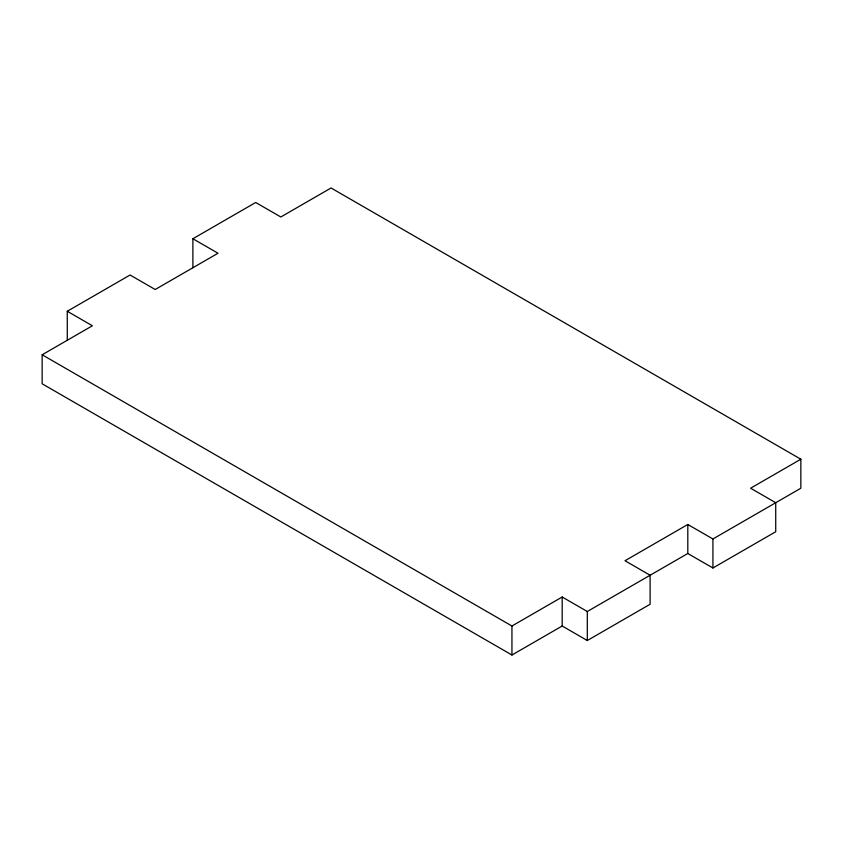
<?xml version="1.0" encoding="UTF-8"?>
<svg xmlns="http://www.w3.org/2000/svg" width="843" height="843" viewBox="0 0 843 843"><rect width="100%" height="100%" fill="white"/><g stroke="black" fill="none" stroke-linecap="round" stroke-linejoin="round"><path stroke-width="1.26" d="M67.271 340.277L67.271 311.267L130.075 275.008L155.196 289.507L218.01 253.248L192.889 238.748L192.889 267.758M192.889 238.748L255.692 202.489L280.814 216.988L331.057 187.978L800.85 459.214L800.85 488.223L712.925 538.983L687.804 524.483L624.99 560.743L650.111 575.242L650.111 604.252L587.308 640.511L562.186 626.012L511.943 655.022L42.15 383.786L42.15 354.777L92.393 325.767L67.271 311.267M42.15 354.777L511.943 626.012L562.186 597.002L587.308 611.502L687.804 553.493L712.925 567.992L775.729 531.733L775.729 502.723L750.607 488.223L800.85 459.214M712.925 538.983L712.925 567.992M687.804 524.483L687.804 553.493M587.308 611.502L587.308 640.511M562.186 597.002L562.186 626.012M511.943 626.012L511.943 655.022"/></g></svg>
